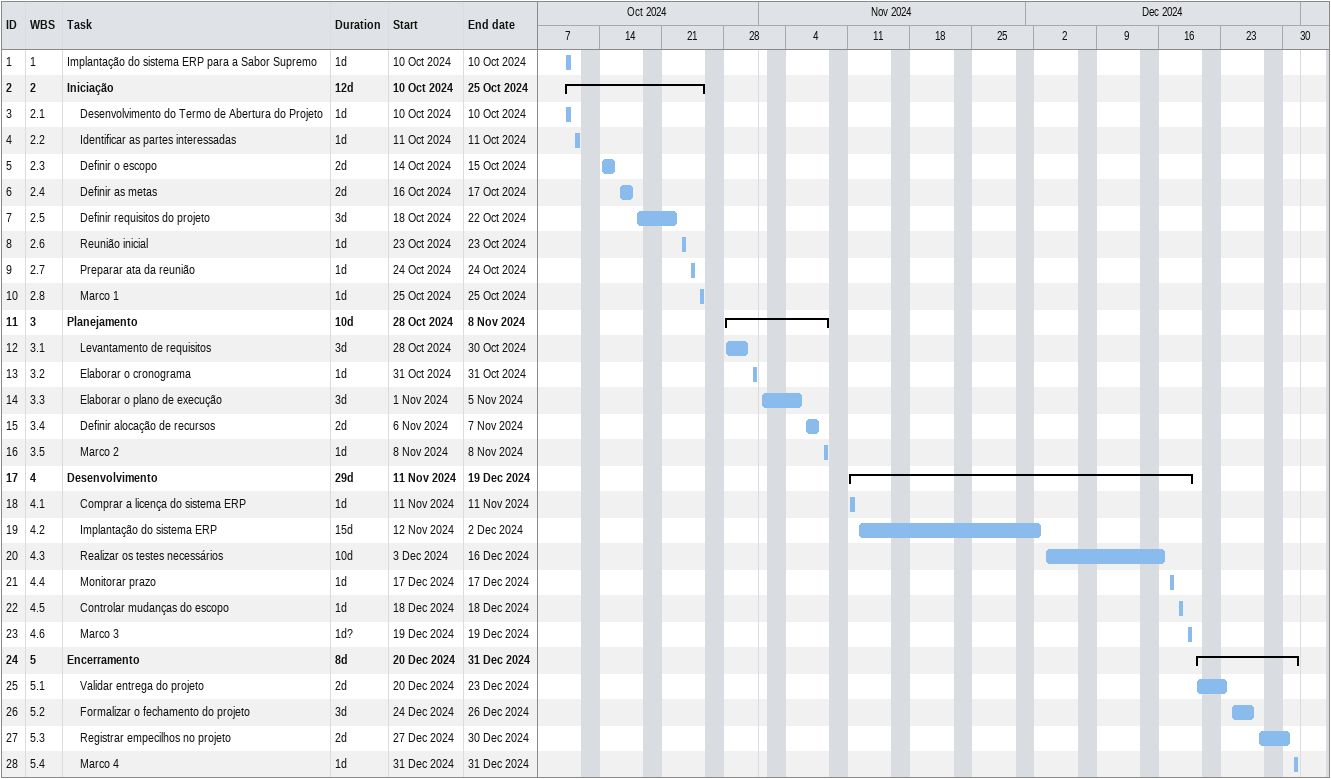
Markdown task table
| ID | WBS | Task | Duration | Start | Finish |
|---|---|---|---|---|---|
| 1 | 1 | Implantação do sistema ERP para a Sabor Supremo | 1d | 2024-10-10 | 2024-10-10 |
| 2 | 2 | **Iniciação** | 12d | 2024-10-10 | 2024-10-25 |
| 3 | 2.1 | Desenvolvimento do Termo de Abertura do Projeto | 1d | 2024-10-10 | 2024-10-10 |
| 4 | 2.2 | Identificar as partes interessadas | 1d | 2024-10-11 | 2024-10-11 |
| 5 | 2.3 | Definir o escopo | 2d | 2024-10-14 | 2024-10-15 |
| 6 | 2.4 | Definir as metas | 2d | 2024-10-16 | 2024-10-17 |
| 7 | 2.5 | Definir requisitos do projeto | 3d | 2024-10-18 | 2024-10-22 |
| 8 | 2.6 | Reunião inicial | 1d | 2024-10-23 | 2024-10-23 |
| 9 | 2.7 | Preparar ata da reunião | 1d | 2024-10-24 | 2024-10-24 |
| 10 | 2.8 | Marco 1 | 1d | 2024-10-25 | 2024-10-25 |
| 11 | 3 | **Planejamento** | 10d | 2024-10-28 | 2024-11-08 |
| 12 | 3.1 | Levantamento de requisitos | 3d | 2024-10-28 | 2024-10-30 |
| 13 | 3.2 | Elaborar o cronograma | 1d | 2024-10-31 | 2024-10-31 |
| 14 | 3.3 | Elaborar o plano de execução | 3d | 2024-11-01 | 2024-11-05 |
| 15 | 3.4 | Definir alocação de recursos | 2d | 2024-11-06 | 2024-11-07 |
| 16 | 3.5 | Marco 2 | 1d | 2024-11-08 | 2024-11-08 |
| 17 | 4 | **Desenvolvimento** | 29d | 2024-11-11 | 2024-12-19 |
| 18 | 4.1 | Comprar a licença do sistema ERP | 1d | 2024-11-11 | 2024-11-11 |
| 19 | 4.2 | Implantação do sistema ERP | 15d | 2024-11-12 | 2024-12-02 |
| 20 | 4.3 | Realizar os testes necessários | 10d | 2024-12-03 | 2024-12-16 |
| 21 | 4.4 | Monitorar prazo | 1d | 2024-12-17 | 2024-12-17 |
| 22 | 4.5 | Controlar mudanças do escopo | 1d | 2024-12-18 | 2024-12-18 |
| 23 | 4.6 | Marco 3 | 1d? | 2024-12-19 | 2024-12-19 |
| 24 | 5 | **Encerramento** | 8d | 2024-12-20 | 2024-12-31 |
| 25 | 5.1 | Validar entrega do projeto | 2d | 2024-12-20 | 2024-12-23 |
| 26 | 5.2 | Formalizar o fechamento do projeto | 3d | 2024-12-24 | 2024-12-26 |
| 27 | 5.3 | Registrar empecilhos no projeto | 2d | 2024-12-27 | 2024-12-30 |
| 28 | 5.4 | Marco 4 | 1d | 2024-12-31 | 2024-12-31 |
